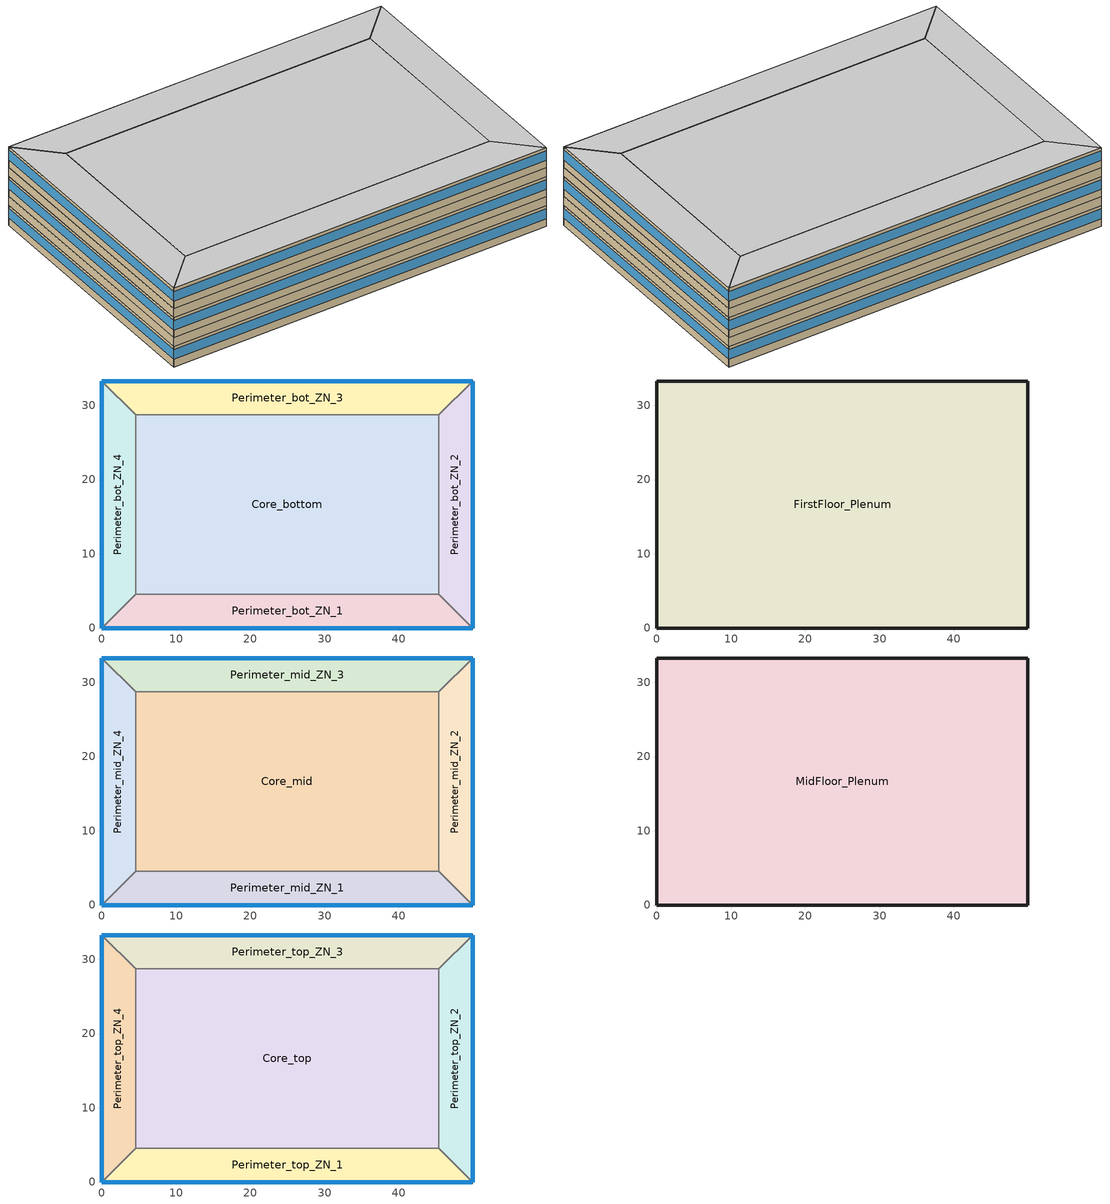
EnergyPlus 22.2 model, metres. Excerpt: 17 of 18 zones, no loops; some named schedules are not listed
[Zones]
Core_bottom
 floor ground (ext-slab): 45.34,28.7 45.34,4.57 4.57,4.57 4.57,28.7 z0
 wall to Perimeter_bot_ZN_2 (int-walls): 45.34,4.57 45.34,28.7 z0:2.74
 wall to Perimeter_bot_ZN_3 (int-walls): 45.34,28.7 4.57,28.7 z0:2.74
 wall to Perimeter_bot_ZN_1 (int-walls): 4.57,4.57 45.34,4.57 z0:2.74
 wall to Perimeter_bot_ZN_4 (int-walls): 4.57,28.7 4.57,4.57 z0:2.74
Perimeter_bot_ZN_1
 floor ground (ext-slab): 0,0 4.57,4.57 45.34,4.57 49.91,0 z0
 wall outside (ext-walls-steelframe-nonres): 0,0 49.91,0 z0:2.74
 wall to Perimeter_bot_ZN_2 (int-walls): 49.91,0 45.34,4.57 z0:2.74
 wall to Perimeter_bot_ZN_4 (int-walls): 4.57,4.57 0,0 z0:2.74
 window (window-90.1-2004-nonres-fixed): 0,0 49.91,0 z1.02:2.33
Perimeter_bot_ZN_2
 floor ground (ext-slab): 49.91,0 45.34,4.57 45.34,28.7 49.91,33.27 z0
 wall outside (ext-walls-steelframe-nonres): 49.91,0 49.91,33.27 z0:2.74
 wall to Perimeter_bot_ZN_3 (int-walls): 49.91,33.27 45.34,28.7 z0:2.74
 window (window-90.1-2004-nonres-fixed): 49.91,0 49.91,33.27 z1.02:2.33
Perimeter_bot_ZN_3
 floor ground (ext-slab): 49.91,33.27 45.34,28.7 4.57,28.7 0,33.27 z0
 wall outside (ext-walls-steelframe-nonres): 49.91,33.27 0,33.27 z0:2.74
 wall to Perimeter_bot_ZN_4 (int-walls): 0,33.27 4.57,28.7 z0:2.74
 window (window-90.1-2004-nonres-fixed): 49.91,33.27 0,33.27 z1.02:2.33
Perimeter_bot_ZN_4
 floor ground (ext-slab): 0,33.27 4.57,28.7 4.57,4.57 0,0 z0
 wall outside (ext-walls-steelframe-nonres): 0,33.27 0,0 z0:2.74
 window (window-90.1-2004-nonres-fixed): 0,33.27 0,0 z1.02:2.33
FirstFloor_Plenum
 floor to Perimeter_bot_ZN_1 (DropCeiling): 45.34,4.57 49.91,0 0,0 4.57,4.57 z2.74
 floor to Perimeter_bot_ZN_2 (DropCeiling): 49.91,0 45.34,4.57 45.34,28.7 49.91,33.27 z2.74
 floor to Perimeter_bot_ZN_3 (DropCeiling): 0,33.27 49.91,33.27 45.34,28.7 4.57,28.7 z2.74
 floor to Perimeter_bot_ZN_4 (DropCeiling): 4.57,28.7 4.57,4.57 0,0 0,33.27 z2.74
 floor to Core_bottom (DropCeiling): 4.57,4.57 4.57,28.7 45.34,28.7 45.34,4.57 z2.74
 wall outside (ext-walls-steelframe-nonres): 49.91,0 49.91,33.27 0,33.27 0,0 49.91,0 z2.74:3.96
Core_mid
 floor to FirstFloor_Plenum (INT-FLOOR-TOPSIDE): 4.57,4.57 4.57,28.7 45.34,28.7 45.34,4.57 z3.96
 wall to Perimeter_mid_ZN_2 (int-walls): 45.34,4.57 45.34,28.7 z3.96:6.71
 wall to Perimeter_mid_ZN_3 (int-walls): 45.34,28.7 4.57,28.7 z3.96:6.71
 wall to Perimeter_mid_ZN_1 (int-walls): 4.57,4.57 45.34,4.57 z3.96:6.71
 wall to Perimeter_mid_ZN_4 (int-walls): 4.57,28.7 4.57,4.57 z3.96:6.71
Perimeter_mid_ZN_1
 floor to FirstFloor_Plenum (INT-FLOOR-TOPSIDE): 0,0 4.57,4.57 45.34,4.57 49.91,0 z3.96
 wall outside (ext-walls-steelframe-nonres): 0,0 49.91,0 z3.96:6.71
 wall to Perimeter_mid_ZN_2 (int-walls): 49.91,0 45.34,4.57 z3.96:6.71
 wall to Perimeter_mid_ZN_4 (int-walls): 4.57,4.57 0,0 z3.96:6.71
 window (window-90.1-2004-nonres-fixed): 0,0 49.91,0 z4.98:6.29
Perimeter_mid_ZN_2
 floor to FirstFloor_Plenum (INT-FLOOR-TOPSIDE): 49.91,0 45.34,4.57 45.34,28.7 49.91,33.27 z3.96
 wall outside (ext-walls-steelframe-nonres): 49.91,0 49.91,33.27 z3.96:6.71
 wall to Perimeter_mid_ZN_3 (int-walls): 49.91,33.27 45.34,28.7 z3.96:6.71
 window (window-90.1-2004-nonres-fixed): 49.91,0 49.91,33.27 z4.98:6.29
Perimeter_mid_ZN_3
 floor to FirstFloor_Plenum (INT-FLOOR-TOPSIDE): 49.91,33.27 45.34,28.7 4.57,28.7 0,33.27 z3.96
 wall outside (ext-walls-steelframe-nonres): 49.91,33.27 0,33.27 z3.96:6.71
 wall to Perimeter_mid_ZN_4 (int-walls): 0,33.27 4.57,28.7 z3.96:6.71
 window (window-90.1-2004-nonres-fixed): 49.91,33.27 0,33.27 z4.98:6.29
Perimeter_mid_ZN_4
 floor to FirstFloor_Plenum (INT-FLOOR-TOPSIDE): 0,33.27 4.57,28.7 4.57,4.57 0,0 z3.96
 wall outside (ext-walls-steelframe-nonres): 0,33.27 0,0 z3.96:6.71
 window (window-90.1-2004-nonres-fixed): 0,33.27 0,0 z4.98:6.29
MidFloor_Plenum
 floor to Perimeter_mid_ZN_1 (DropCeiling): 0,0 4.57,4.57 45.34,4.57 49.91,0 z6.71
 floor to Perimeter_mid_ZN_2 (DropCeiling): 49.91,33.27 49.91,0 45.34,4.57 45.34,28.7 z6.71
 floor to Perimeter_mid_ZN_3 (DropCeiling): 49.91,33.27 45.34,28.7 4.57,28.7 0,33.27 z6.71
 floor to Perimeter_mid_ZN_4 (DropCeiling): 0,33.27 4.57,28.7 4.57,4.57 0,0 z6.71
 floor to Core_mid (DropCeiling): 45.34,28.7 45.34,4.57 4.57,4.57 4.57,28.7 z6.71
 wall outside (ext-walls-steelframe-nonres): 49.91,0 49.91,33.27 0,33.27 0,0 49.91,0 z6.71:7.92
Core_top
 floor to MidFloor_Plenum (INT-FLOOR-TOPSIDE): 45.34,28.7 45.34,4.57 4.57,4.57 4.57,28.7 z7.92
 wall to Perimeter_top_ZN_2 (int-walls): 45.34,4.57 45.34,28.7 z7.92:10.67
 wall to Perimeter_top_ZN_3 (int-walls): 45.34,28.7 4.57,28.7 z7.92:10.67
 wall to Perimeter_top_ZN_1 (int-walls): 4.57,4.57 45.34,4.57 z7.92:10.67
 wall to Perimeter_top_ZN_4 (int-walls): 4.57,28.7 4.57,4.57 z7.92:10.67
 ceiling to TopFloor_Plenum (DropCeiling): 45.34,4.57 45.34,28.7 4.57,28.7 4.57,4.57 z10.67
Perimeter_top_ZN_1
 floor to MidFloor_Plenum (INT-FLOOR-TOPSIDE): 0,0 4.57,4.57 45.34,4.57 49.91,0 z7.92
 wall outside (ext-walls-steelframe-nonres): 0,0 49.91,0 z7.92:10.67
 wall to Perimeter_top_ZN_2 (int-walls): 49.91,0 45.34,4.57 z7.92:10.67
 wall to Perimeter_top_ZN_4 (int-walls): 4.57,4.57 0,0 z7.92:10.67
 window (window-90.1-2004-nonres-fixed): 0,0 49.91,0 z8.95:10.25
 ceiling to TopFloor_Plenum (DropCeiling): 0,0 49.91,0 45.34,4.57 4.57,4.57 z10.67
Perimeter_top_ZN_2
 floor to MidFloor_Plenum (INT-FLOOR-TOPSIDE): 49.91,0 45.34,4.57 45.34,28.7 49.91,33.27 z7.92
 wall outside (ext-walls-steelframe-nonres): 49.91,0 49.91,33.27 z7.92:10.67
 wall to Perimeter_top_ZN_3 (int-walls): 49.91,33.27 45.34,28.7 z7.92:10.67
 window (window-90.1-2004-nonres-fixed): 49.91,0 49.91,33.27 z8.95:10.25
 ceiling to TopFloor_Plenum (DropCeiling): 49.91,0 49.91,33.27 45.34,28.7 45.34,4.57 z10.67
Perimeter_top_ZN_3
 floor to MidFloor_Plenum (INT-FLOOR-TOPSIDE): 49.91,33.27 45.34,28.7 4.57,28.7 0,33.27 z7.92
 wall outside (ext-walls-steelframe-nonres): 49.91,33.27 0,33.27 z7.92:10.67
 wall to Perimeter_top_ZN_4 (int-walls): 0,33.27 4.57,28.7 z7.92:10.67
 window (window-90.1-2004-nonres-fixed): 49.91,33.27 0,33.27 z8.95:10.25
 ceiling to TopFloor_Plenum (DropCeiling): 49.91,33.27 0,33.27 4.57,28.7 45.34,28.7 z10.67
Perimeter_top_ZN_4
 floor to MidFloor_Plenum (INT-FLOOR-TOPSIDE): 0,33.27 4.57,28.7 4.57,4.57 0,0 z7.92
 wall outside (ext-walls-steelframe-nonres): 0,33.27 0,0 z7.92:10.67
 window (window-90.1-2004-nonres-fixed): 0,33.27 0,0 z8.95:10.25
 ceiling to TopFloor_Plenum (DropCeiling): 0,33.27 0,0 4.57,4.57 4.57,28.7 z10.67
[Building]
Benchmark Medium Office New V1.3_5.0: Loads convergence tolerance value=0.04; Maximum number of warmup days=25; Minimum number of warmup days=6; North axis=0; Solar distribution=FullInteriorAndExterior; Temperature convergence tolerance value=0.2; Terrain=City
[Site:GroundTemperature:BuildingSurface]
19.527, 19.502, 19.536, 19.598, 20.002, 21.64, 22.225, 22.375, 21.449, 20.121, 19.802, 19.633
[Site:Location]
USA IL-CHICAGO-OHARE: Elevation=190; Latitude=41.77; Longitude=-87.75; Time zone=-6
[Site:WaterMainsTemperature]
Annual average outdoor air temperature=9.69; Calculation method=Correlation; Maximum difference in monthly average outdoor air temperatures=28.1
[SizingPeriod:DesignDay] Barometric pressure=99063; Day of month=21; Daylight saving time indicator=No; Humidity condition type=WetBulb; Rain indicator=No; Snow indicator=No; Solar model indicator=ASHRAEClearSky
Name | Daily dry bulb temperature range | Day type | Maximum dry bulb temperature | Month | Sky clearness | Wetbulb or dewpoint at maximum dry bulb | Wind direction | Wind speed
CHICAGO Ann Clg .4% Condns WB=>MDB | 10.7 | SummerDesignDay | 31.2 | 7 | 1 | 25.5 | 230 | 5.3
CHICAGO Ann Htg 99.6% Condns DB | 0 | WinterDesignDay | -20.6 | 1 | 0 | -20.6 | 270 | 4.9
[Construction]
DropCeiling: Std AC02
INT-FLOOR-TOPSIDE: MAT-CC05 4 HW CONCRETE, CP02 CARPET PAD
InteriorFurnishings: Std Wood 6inch
ext-slab: HW CONCRETE, CP02 CARPET PAD
ext-walls-steelframe-nonres: Wood Siding, Steel Frame NonRes Wall Insulation, 1/2IN Gypsum
int-walls: 1/2IN Gypsum, 1/2IN Gypsum
window-90.1-2004-nonres-fixed: ASHRAE NonRes Fixed Assembly Window
[Material] Thermal absorptance=0.9
Name | Conductivity | Density | Roughness | Solar absorptance | Specific heat | Thickness | Visible absorptance
1/2IN Gypsum | 0.16 | 784.9 | Smooth | 0.92 | 830 | 0.0127 | 0.92
HW CONCRETE; MAT-CC05 4 HW CONCRETE | 1.311 | 2240 | Rough | 0.7 | 836.8 | 0.1016 | 0.7
Std AC02 | 0.057 | 288 | MediumSmooth | 0.7 | 1339 | 0.0127 | 0.2
Std Wood 6inch | 0.12 | 540 | MediumSmooth | 0.7 | 1210 | 0.15 | 0.7
Steel Frame NonRes Wall Insulation | 0.049 | 265 | MediumRough | 0.7 | 836.8 | 0.0870565 | 0.7
Wood Siding | 0.11 | 544.62 | MediumSmooth | 0.78 | 1210 | 0.01 | 0.78
[Material:NoMass]
CP02 CARPET PAD: Roughness=VeryRough; Solar absorptance=0.7; Thermal absorptance=0.9; Thermal resistance=0.2165; Visible absorptance=0.8
[WindowMaterial:SimpleGlazingSystem]
ASHRAE NonRes Fixed Assembly Window: Solar heat gain coefficient=0.39; U factor=3.23646
[AirLoopHVAC:ReturnPlenum]
Name | Zone
VAV_1 Return Plenum | FirstFloor_Plenum
VAV_2 Return Plenum | MidFloor_Plenum
[AvailabilityManager:NightCycle] Applicability schedule=ALWAYS_ON; Control type=CycleOnAny; Cycling run time=1800; Cycling run time control type=FixedRunTime; Fan schedule=HVACOperationSchd; Thermostat tolerance=1
VAV_1 Availability Manager; VAV_2 Availability Manager; VAV_3 Availability Manager
[Daylighting:Controls] Fraction of lights controlled by reference point 1=1; Illuminance setpoint at reference point 1=500; Daylighting method=SplitFlux; Lighting control type=Continuous; Maximum allowable discomfort glare index=22; Minimum input power fraction for continuous or continuousoff dimming control=0; Minimum light output fraction for continuous or continuousoff dimming control=0; Probability lighting will be reset when needed in manual stepped control=1
Name | Daylighting reference point name 1 | Glare calculation azimuth angle of view direction clockwise from zone y axis | Glare calculation daylighting reference point | Zone or space
Perimeter_bot_ZN_1_DaylCtrl | Perimeter_bot_ZN_1_DaylRefPt1 | 270 | Perimeter_bot_ZN_1_DaylRefPt1 | Perimeter_bot_ZN_1
Perimeter_bot_ZN_2_DaylCtrl | Perimeter_bot_ZN_2_DaylRefPt1 | 180 | Perimeter_bot_ZN_2_DaylRefPt1 | Perimeter_bot_ZN_2
Perimeter_bot_ZN_3_DaylCtrl | Perimeter_bot_ZN_3_DaylRefPt1 | 90 | Perimeter_bot_ZN_3_DaylRefPt1 | Perimeter_bot_ZN_3
Perimeter_bot_ZN_4_DaylCtrl | Perimeter_bot_ZN_4_DaylRefPt1 | 0 | Perimeter_bot_ZN_4_DaylRefPt1 | Perimeter_bot_ZN_4
Perimeter_mid_ZN_1_DaylCtrl | Perimeter_mid_ZN_1_DaylRefPt1 | 270 | Perimeter_mid_ZN_1_DaylRefPt1 | Perimeter_mid_ZN_1
Perimeter_mid_ZN_2_DaylCtrl | Perimeter_mid_ZN_2_DaylRefPt1 | 180 | Perimeter_mid_ZN_2_DaylRefPt1 | Perimeter_mid_ZN_2
Perimeter_mid_ZN_3_DaylCtrl | Perimeter_mid_ZN_3_DaylRefPt1 | 90 | Perimeter_mid_ZN_3_DaylRefPt1 | Perimeter_mid_ZN_3
Perimeter_mid_ZN_4_DaylCtrl | Perimeter_mid_ZN_4_DaylRefPt1 | 0 | Perimeter_mid_ZN_4_DaylRefPt1 | Perimeter_mid_ZN_4
Perimeter_top_ZN_1_DaylCtrl | Perimeter_top_ZN_1_DaylRefPt1 | 270 | Perimeter_top_ZN_1_DaylRefPt1 | Perimeter_top_ZN_1
Perimeter_top_ZN_2_DaylCtrl | Perimeter_top_ZN_2_DaylRefPt1 | 180 | Perimeter_top_ZN_2_DaylRefPt1 | Perimeter_top_ZN_2
Perimeter_top_ZN_3_DaylCtrl | Perimeter_top_ZN_3_DaylRefPt1 | 90 | Perimeter_top_ZN_3_DaylRefPt1 | Perimeter_top_ZN_3
Perimeter_top_ZN_4_DaylCtrl | Perimeter_top_ZN_4_DaylRefPt1 | 0 | Perimeter_top_ZN_4_DaylRefPt1 | Perimeter_top_ZN_4
[ElectricEquipment] Fraction latent=0; Fraction lost=0; Fraction radiant=0.5
Name | Design level | Design level calculation method | End use subcategory | Schedule | Zone or zonelist or space or spacelist | Watts per zone floor area
Core_bottom_Elevators_Equip | 32109.9 | EquipmentLevel | Elevators | BLDG_ELEVATORS | Core_bottom
Core_bottom_PlugMisc_Equip |  | Watts/Area | General | BLDG_EQUIP_SCH | Core_bottom | 8.07
Core_mid_PlugMisc_Equip |  | Watts/Area | General | BLDG_EQUIP_SCH | Core_mid | 8.07
Core_top_PlugMisc_Equip |  | Watts/Area | General | BLDG_EQUIP_SCH | Core_top | 8.07
Perimeter_bot_ZN_1_PlugMisc_Equip |  | Watts/Area | General | BLDG_EQUIP_SCH | Perimeter_bot_ZN_1 | 8.07
Perimeter_bot_ZN_2_PlugMisc_Equip |  | Watts/Area | General | BLDG_EQUIP_SCH | Perimeter_bot_ZN_2 | 8.07
Perimeter_bot_ZN_3_PlugMisc_Equip |  | Watts/Area | General | BLDG_EQUIP_SCH | Perimeter_bot_ZN_3 | 8.07
Perimeter_bot_ZN_4_PlugMisc_Equip |  | Watts/Area | General | BLDG_EQUIP_SCH | Perimeter_bot_ZN_4 | 8.07
Perimeter_mid_ZN_1_PlugMisc_Equip |  | Watts/Area | General | BLDG_EQUIP_SCH | Perimeter_mid_ZN_1 | 8.07
Perimeter_mid_ZN_2_PlugMisc_Equip |  | Watts/Area | General | BLDG_EQUIP_SCH | Perimeter_mid_ZN_2 | 8.07
Perimeter_mid_ZN_3_PlugMisc_Equip |  | Watts/Area | General | BLDG_EQUIP_SCH | Perimeter_mid_ZN_3 | 8.07
Perimeter_mid_ZN_4_PlugMisc_Equip |  | Watts/Area | General | BLDG_EQUIP_SCH | Perimeter_mid_ZN_4 | 8.07
Perimeter_top_ZN_1_PlugMisc_Equip |  | Watts/Area | General | BLDG_EQUIP_SCH | Perimeter_top_ZN_1 | 8.07
Perimeter_top_ZN_2_PlugMisc_Equip |  | Watts/Area | General | BLDG_EQUIP_SCH | Perimeter_top_ZN_2 | 8.07
Perimeter_top_ZN_3_PlugMisc_Equip |  | Watts/Area | General | BLDG_EQUIP_SCH | Perimeter_top_ZN_3 | 8.07
Perimeter_top_ZN_4_PlugMisc_Equip |  | Watts/Area | General | BLDG_EQUIP_SCH | Perimeter_top_ZN_4 | 8.07
[Exterior:Lights]
Exterior Facade Lighting: Control option=AstronomicalClock; Design level=1779; End use subcategory=Exterior Facade Lighting; Schedule=ALWAYS_ON
[InternalMass] Construction=InteriorFurnishings
Name | Zone or zonelist | Surface area
Core_bottom Internal Mass | Core_bottom | 1967.07
Core_mid Internal Mass | Core_mid | 1967.07
Core_top Internal Mass | Core_top | 1967.07
Perimeter_bot_ZN_1 Internal Mass | Perimeter_bot_ZN_1 | 414.6763
Perimeter_bot_ZN_2 Internal Mass | Perimeter_bot_ZN_2 | 262.5244
Perimeter_bot_ZN_3 Internal Mass | Perimeter_bot_ZN_3 | 414.6763
Perimeter_bot_ZN_4 Internal Mass | Perimeter_bot_ZN_4 | 262.5072
Perimeter_mid_ZN_1 Internal Mass | Perimeter_mid_ZN_1 | 414.6763
Perimeter_mid_ZN_2 Internal Mass | Perimeter_mid_ZN_2 | 262.5244
Perimeter_mid_ZN_3 Internal Mass | Perimeter_mid_ZN_3 | 414.6763
Perimeter_mid_ZN_4 Internal Mass | Perimeter_mid_ZN_4 | 262.5072
Perimeter_top_ZN_1 Internal Mass | Perimeter_top_ZN_1 | 414.6763
Perimeter_top_ZN_2 Internal Mass | Perimeter_top_ZN_2 | 262.5244
Perimeter_top_ZN_3 Internal Mass | Perimeter_top_ZN_3 | 414.6763
Perimeter_top_ZN_4 Internal Mass | Perimeter_top_ZN_4 | 262.5072
[Lights] Design level calculation method=Watts/Area; End use subcategory=General; Fraction radiant=0.4; Fraction replaceable=1; Fraction visible=0.2; Return air fraction=0.4; Return air fraction calculated from plenum temperature=No; Schedule=BLDG_LIGHT_SCH; Watts per zone floor area=10.76
Name | Zone or zonelist or space or spacelist
Core_bottom_Lights | Core_bottom
Core_mid_Lights | Core_mid
Core_top_Lights | Core_top
Perimeter_bot_ZN_1_Lights | Perimeter_bot_ZN_1
Perimeter_bot_ZN_2_Lights | Perimeter_bot_ZN_2
Perimeter_bot_ZN_3_Lights | Perimeter_bot_ZN_3
Perimeter_bot_ZN_4_Lights | Perimeter_bot_ZN_4
Perimeter_mid_ZN_1_Lights | Perimeter_mid_ZN_1
Perimeter_mid_ZN_2_Lights | Perimeter_mid_ZN_2
Perimeter_mid_ZN_3_Lights | Perimeter_mid_ZN_3
Perimeter_mid_ZN_4_Lights | Perimeter_mid_ZN_4
Perimeter_top_ZN_1_Lights | Perimeter_top_ZN_1
Perimeter_top_ZN_2_Lights | Perimeter_top_ZN_2
Perimeter_top_ZN_3_Lights | Perimeter_top_ZN_3
Perimeter_top_ZN_4_Lights | Perimeter_top_ZN_4
[People] Activity level schedule=ACTIVITY_SCH; Air velocity schedule=AIR_VELO_SCH; Carbon dioxide generation rate=3.82e-08; Clothing insulation calculation method=ClothingInsulationSchedule; Clothing insulation schedule=CLOTHING_SCH; Enable ashrae 55 comfort warnings=No; Floor area per person=18.58; Fraction radiant=0.3; Mean radiant temperature calculation type=ZoneAveraged; Number of people calculation method=Area/Person; Number of people schedule=BLDG_OCC_SCH; Sensible heat fraction=Autocalculate; Thermal comfort model 1 type=Fanger; Work efficiency schedule=WORK_EFF_SCH
Name | Zone or zonelist or space or spacelist
Core_bottom People | Core_bottom
Core_mid People | Core_mid
Core_top People | Core_top
Perimeter_bot_ZN_1 People | Perimeter_bot_ZN_1
Perimeter_bot_ZN_2 People | Perimeter_bot_ZN_2
Perimeter_bot_ZN_3 People | Perimeter_bot_ZN_3
Perimeter_bot_ZN_4 People | Perimeter_bot_ZN_4
Perimeter_mid_ZN_1 People | Perimeter_mid_ZN_1
Perimeter_mid_ZN_2 People | Perimeter_mid_ZN_2
Perimeter_mid_ZN_3 People | Perimeter_mid_ZN_3
Perimeter_mid_ZN_4 People | Perimeter_mid_ZN_4
Perimeter_top_ZN_1 People | Perimeter_top_ZN_1
Perimeter_top_ZN_2 People | Perimeter_top_ZN_2
Perimeter_top_ZN_3 People | Perimeter_top_ZN_3
Perimeter_top_ZN_4 People | Perimeter_top_ZN_4
[UtilityCost:Charge:Block] Category variable=EnergyCharges; Season=Annual; Source variable=totalEnergy
Name | Block 1 cost per unit value or variable | Block 2 cost per unit value or variable | Block 3 cost per unit value or variable | Block 4 cost per unit value or variable | Block size 1 value or variable | Block size 2 value or variable | Block size 3 value or variable | Block size 4 value or variable | Tariff | Utility cost charge block | Block size multiplier value or variable
UtilityCost:Charge:Block 1 | 0.108222 | 0.087021 | 0.07842 | 0.05832 | 300 | 700 | 1500 | remaining | PSI_LLF_LowLoadFactorService | AnnualEnergyCharge
UtilityCost:Charge:Block 2 | 0 | 0.051773 | 0.046965 |  | 190 | 110 | remaining |  | PSI_LLF_LowLoadFactorService | AnnualDemandBaseCharge | TotalDemand
UtilityCost:Charge:Block 3 | 0.082409 | 0.072873 | 0.061696 | 0.041179 | 300 | 700 | 1500 | remaining | PSI_CS_CommercialElectricService | AnnualEnergyCharge
[UtilityCost:Charge:Simple]
UtilityCost:Charge:Simple 1: Category variable=EnergyCharges; Cost per unit value or variable=0.002028; Season=Annual; Source variable=totalEnergy; Tariff=PSI_LLF_LowLoadFactorService; Utility cost charge simple=FuelCostAdjustEnergyCharge
[Zone] Floor area=Autocalculate; Multiplier=1; Type=1
Name | Part of total floor area
Core_bottom; Core_mid; Core_top; Perimeter_bot_ZN_1; Perimeter_bot_ZN_2; Perimeter_bot_ZN_3; Perimeter_bot_ZN_4; Perimeter_mid_ZN_1; Perimeter_mid_ZN_2; Perimeter_mid_ZN_3; Perimeter_mid_ZN_4; Perimeter_top_ZN_1; Perimeter_top_ZN_2; Perimeter_top_ZN_3; Perimeter_top_ZN_4 | Yes
FirstFloor_Plenum; MidFloor_Plenum | No
[ZoneInfiltration:DesignFlowRate] Constant term coefficient=1; Design flow rate calculation method=Flow/ExteriorArea; Flow rate per exterior surface area=0.000302; Temperature term coefficient=0; Velocity squared term coefficient=0; Velocity term coefficient=0
Name | Schedule | Zone or zonelist or space or spacelist
FirstFloor_Plenum_Infiltration | ALWAYS_ON | FirstFloor_Plenum
MidFloor_Plenum_Infiltration | ALWAYS_ON | MidFloor_Plenum
Perimeter_bot_ZN_1_Infiltration | INFIL_QUARTER_ON_SCH | Perimeter_bot_ZN_1
Perimeter_bot_ZN_2_Infiltration | INFIL_QUARTER_ON_SCH | Perimeter_bot_ZN_2
Perimeter_bot_ZN_3_Infiltration | INFIL_QUARTER_ON_SCH | Perimeter_bot_ZN_3
Perimeter_bot_ZN_4_Infiltration | INFIL_QUARTER_ON_SCH | Perimeter_bot_ZN_4
Perimeter_mid_ZN_1_Infiltration | INFIL_QUARTER_ON_SCH | Perimeter_mid_ZN_1
Perimeter_mid_ZN_2_Infiltration | INFIL_QUARTER_ON_SCH | Perimeter_mid_ZN_2
Perimeter_mid_ZN_3_Infiltration | INFIL_QUARTER_ON_SCH | Perimeter_mid_ZN_3
Perimeter_mid_ZN_4_Infiltration | INFIL_QUARTER_ON_SCH | Perimeter_mid_ZN_4
Perimeter_top_ZN_1_Infiltration | INFIL_QUARTER_ON_SCH | Perimeter_top_ZN_1
Perimeter_top_ZN_2_Infiltration | INFIL_QUARTER_ON_SCH | Perimeter_top_ZN_2
Perimeter_top_ZN_3_Infiltration | INFIL_QUARTER_ON_SCH | Perimeter_top_ZN_3
Perimeter_top_ZN_4_Infiltration | INFIL_QUARTER_ON_SCH | Perimeter_top_ZN_4
